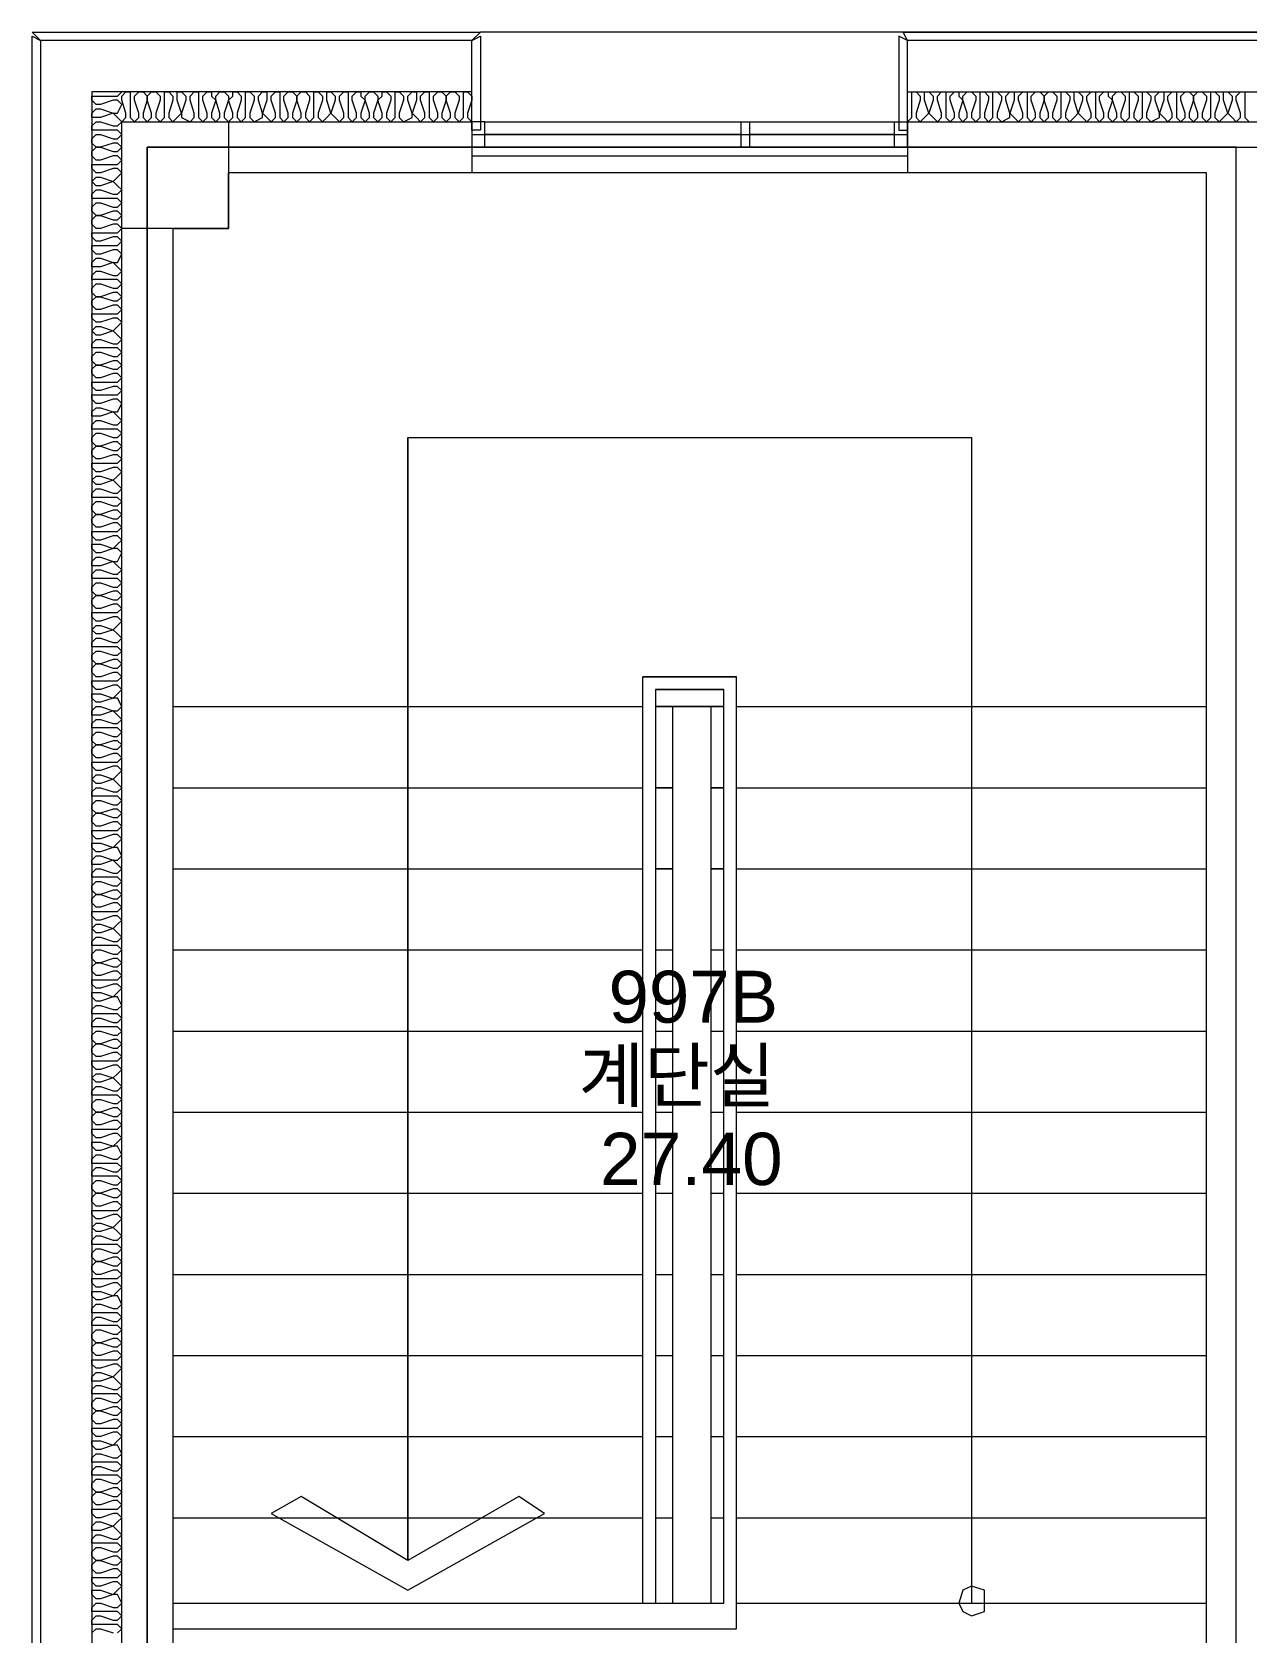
# Model space of a CAD drawing. Header units: millimetres. Extents: x -4033 to 126988, y -1911 to 106718.
# Drawn here: x 18508 to 22979, y 33507 to 39401 of the extents above; entities that cross this region are included whole.
import ezdxf

# ---------------------------------------------------------------- set-up
doc = ezdxf.new("R2010")
doc.units = ezdxf.units.MM
doc.layers.add('PDF_문자', color=7, linetype='Continuous')
doc.layers.add('PDF_형상', color=7, linetype='Continuous')
doc.styles.add('PDF 맑은고딕Semilight', font='arial.ttf')

msp = doc.modelspace()

# ---------------------------------------------------------------- linework, layer by layer
at = {"layer": 'PDF_형상', "lineweight": 5}
for points in [[(18539.7, 39369.3), (18508.3, 39400.8), (20158.4, 39400.8), (20127, 39369.3)], [(18539.7, 29625.6), (18508.3, 29594.2), (18508.3, 39385), (18539.7, 39369.3)], [(20127, 39369.3), (20158.4, 39385), (20158.4, 39039.3), (20127, 39039.3)], [(21730, 39369.3), (21698.6, 39385), (21698.6, 39039.3), (21730, 39039.3)], [(21730, 39369.3), (21714.3, 39400.8), (23757.3, 39400.8), (23725.9, 39369.3)], [(18932.6, 39149.3), (18916.9, 39102.2), (18916.9, 39086.4), (18932.6, 39070.7), (18948.3, 39086.4), (18948.3, 39102.2)], [(19184.1, 39149.3), (19168.3, 39102.2), (19168.3, 39086.4), (19184.1, 39070.7), (19199.8, 39086.4), (19199.8, 39102.2)], [(19231.2, 39149.3), (19215.5, 39102.2), (19215.5, 39086.4), (19231.2, 39070.7), (19246.9, 39086.4), (19246.9, 39102.2)], [(19482.7, 39149.3), (19466.9, 39102.2), (19466.9, 39086.4), (19482.7, 39070.7), (19498.4, 39086.4), (19498.4, 39102.2)], [(19734.1, 39149.3), (19718.4, 39102.2), (19718.4, 39086.4), (19734.1, 39070.7), (19749.8, 39086.4), (19749.8, 39102.2)], [(19781.2, 39149.3), (19765.5, 39102.2), (19765.5, 39086.4), (19781.2, 39070.7), (19797, 39086.4), (19797, 39102.2)], [(20032.7, 39149.3), (20017, 39102.2), (20017, 39086.4), (20032.7, 39070.7), (20048.4, 39086.4), (20048.4, 39102.2)], [(21934.3, 39149.3), (21918.6, 39102.2), (21918.6, 39086.4), (21934.3, 39070.7), (21950, 39086.4), (21950, 39102.2)], [(22232.9, 39149.3), (22217.2, 39102.2), (22217.2, 39086.4), (22232.9, 39070.7), (22248.6, 39086.4), (22248.6, 39102.2)], [(22484.3, 39149.3), (22468.6, 39102.2), (22468.6, 39086.4), (22484.3, 39070.7), (22500.1, 39086.4), (22500.1, 39102.2)], [(22782.9, 39149.3), (22767.2, 39102.2), (22767.2, 39086.4), (22782.9, 39070.7), (22798.7, 39086.4), (22798.7, 39102.2)], [(18838.3, 38677.8), (18838.3, 39070.7), (19231.2, 39070.7), (19231.2, 38677.8)], [(18838.3, 29625.6), (18838.3, 39070.7), (20127, 39070.7), (20127, 38882.1), (19231.2, 38882.1), (19231.2, 38677.8), (19026.9, 38677.8), (19026.9, 32218.7), (20048.4, 32218.7), (20048.4, 32030.1), (19026.9, 32030.1), (19026.9, 30317.1), (19529.8, 30317.1), (19529.8, 29625.6)], [(18759.7, 38976.4), (18806.9, 38960.7), (18822.6, 38960.7), (18838.3, 38976.4), (18822.6, 38992.2), (18806.9, 38992.2)], [(22940.1, 38976.4), (18932.6, 38976.4), (18932.6, 32124.4), (22940.1, 32124.4)], [(67069.7, 29704.2), (67069.7, 27331.1), (64036.6, 27331.1), (64036.6, 20479.1), (22940.1, 20479.1), (22940.1, 24470.9), (22940.1, 27016.8), (22940.1, 29704.2), (22940.1, 32124.4), (22940.1, 38976.4), (64445.2, 38976.4), (64445.2, 32517.3), (64445.2, 29704.2), (67038.3, 29704.2)], [(18759.7, 38725), (18806.9, 38709.3), (18822.6, 38709.3), (18838.3, 38725), (18822.6, 38740.7), (18806.9, 38740.7)], [(18759.7, 38426.4), (18806.9, 38410.7), (18822.6, 38410.7), (18838.3, 38426.4), (18822.6, 38442.1), (18806.9, 38442.1)], [(18759.7, 38174.9), (18806.9, 38159.2), (18822.6, 38159.2), (18838.3, 38174.9), (18822.6, 38190.7), (18806.9, 38190.7)], [(18759.7, 37876.3), (18806.9, 37860.6), (18822.6, 37860.6), (18838.3, 37876.3), (18822.6, 37892.1), (18806.9, 37892.1)], [(18759.7, 37624.9), (18806.9, 37609.2), (18822.6, 37609.2), (18838.3, 37624.9), (18822.6, 37640.6), (18806.9, 37640.6)], [(18759.7, 37326.3), (18806.9, 37310.6), (18822.6, 37310.6), (18838.3, 37326.3), (18822.6, 37342), (18806.9, 37342)], [(18759.7, 37074.8), (18806.9, 37059.1), (18822.6, 37059.1), (18838.3, 37074.8), (18822.6, 37090.6), (18806.9, 37090.6)], [(18759.7, 36776.2), (18806.9, 36760.5), (18822.6, 36760.5), (18838.3, 36776.2), (18822.6, 36792), (18806.9, 36792)], [(20865.6, 36619.1), (20802.8, 36619.1)], [(21054.2, 36619.1), (21007.1, 36619.1)], [(18759.7, 36524.8), (18806.9, 36509.1), (18822.6, 36509.1), (18838.3, 36524.8), (18822.6, 36540.5), (18806.9, 36540.5)], [(20865.6, 36320.5), (20802.8, 36320.5)], [(21054.2, 36320.5), (21007.1, 36320.5)], [(18759.7, 36226.2), (18806.9, 36210.5), (18822.6, 36210.5), (18838.3, 36226.2), (18822.6, 36241.9), (18806.9, 36241.9)], [(18759.7, 35974.7), (18806.9, 35959), (18822.6, 35959), (18838.3, 35974.7), (18822.6, 35990.5), (18806.9, 35990.5)], [(18759.7, 35676.1), (18806.9, 35660.4), (18822.6, 35660.4), (18838.3, 35676.1), (18822.6, 35691.9), (18806.9, 35691.9)], [(18759.7, 35424.7), (18806.9, 35409), (18822.6, 35409), (18838.3, 35424.7), (18822.6, 35440.4), (18806.9, 35440.4)], [(18759.7, 35126.1), (18806.9, 35110.4), (18822.6, 35110.4), (18838.3, 35126.1), (18822.6, 35141.8), (18806.9, 35141.8)], [(18759.7, 34874.6), (18806.9, 34858.9), (18822.6, 34858.9), (18838.3, 34874.6), (18822.6, 34890.4), (18806.9, 34890.4)], [(18759.7, 34576), (18806.9, 34560.3), (18822.6, 34560.3), (18838.3, 34576), (18822.6, 34591.8), (18806.9, 34591.8)], [(18759.7, 34324.6), (18806.9, 34308.9), (18822.6, 34308.9), (18838.3, 34324.6), (18822.6, 34340.3), (18806.9, 34340.3)], [(18759.7, 34026), (18806.9, 34010.3), (18822.6, 34010.3), (18838.3, 34026), (18822.6, 34041.7), (18806.9, 34041.7)], [(20394.2, 33947.4), (20299.9, 34010.3), (19891.3, 33774.6), (19498.4, 34010.3), (19388.4, 33947.4), (19891.3, 33664.5)], [(18759.7, 33774.6), (18806.9, 33758.8), (18822.6, 33758.8), (18838.3, 33774.6), (18822.6, 33790.3), (18806.9, 33790.3)], [(21918.6, 33617.4), (21934.3, 33586), (21965.7, 33570.2), (22012.9, 33586), (22012.9, 33617.4), (22012.9, 33664.5), (21965.7, 33680.3), (21934.3, 33664.5)]]:
    msp.add_lwpolyline(points, close=True, dxfattribs=at)
for points in [[(66299.6, 39400.8), (20158.4, 39400.8)], [(20127, 39180.7), (18728.3, 39180.7), (18728.3, 29625.6)], [(18822.6, 33507.4), (18838.3, 33523.1), (18822.6, 33538.8), (18806.9, 33538.8), (18759.7, 33538.8), (18744, 33538.8), (18728.3, 33538.8), (18728.3, 33554.5), (18744, 33570.2), (18759.7, 33570.2), (18806.9, 33554.5), (18822.6, 33554.5), (18838.3, 33570.2), (18822.6, 33586), (18806.9, 33586), (18759.7, 33586), (18744, 33586), (18728.3, 33586), (18728.3, 33601.7), (18744, 33617.4), (18759.7, 33617.4), (18806.9, 33601.7), (18822.6, 33601.7), (18838.3, 33617.4), (18822.6, 33648.8), (18806.9, 33648.8), (18759.7, 33633.1), (18744, 33633.1), (18728.3, 33648.8), (18728.3, 33664.5), (18744, 33664.5), (18759.7, 33664.5), (18806.9, 33648.8), (18822.6, 33664.5), (18838.3, 33680.3), (18822.6, 33696), (18806.9, 33696), (18759.7, 33680.3), (18744, 33680.3), (18728.3, 33696), (18728.3, 33711.7), (18744, 33711.7), (18759.7, 33711.7), (18806.9, 33711.7), (18822.6, 33711.7), (18838.3, 33727.4), (18822.6, 33743.1), (18806.9, 33743.1), (18759.7, 33727.4), (18744, 33727.4), (18728.3, 33743.1), (18728.3, 33758.8), (18744, 33774.6), (18759.7, 33774.6), (18744, 33774.6), (18728.3, 33790.3), (18728.3, 33806), (18744, 33821.7), (18759.7, 33821.7), (18806.9, 33806), (18822.6, 33806), (18838.3, 33821.7), (18822.6, 33837.4), (18806.9, 33837.4), (18759.7, 33837.4), (18744, 33837.4), (18728.3, 33837.4), (18728.3, 33853.1), (18744, 33868.8), (18759.7, 33868.8), (18806.9, 33853.1), (18822.6, 33853.1), (18838.3, 33868.8), (18822.6, 33884.6), (18806.9, 33900.3), (18759.7, 33884.6), (18744, 33884.6), (18728.3, 33884.6), (18728.3, 33900.3), (18744, 33916), (18759.7, 33916), (18806.9, 33900.3), (18822.6, 33916), (18838.3, 33931.7), (18822.6, 33947.4), (18806.9, 33947.4), (18759.7, 33931.7), (18744, 33931.7), (18728.3, 33947.4), (18728.3, 33963.1), (18744, 33963.1), (18759.7, 33963.1), (18806.9, 33963.1), (18822.6, 33963.1), (18838.3, 33978.9), (18822.6, 33994.6), (18806.9, 33994.6), (18759.7, 33978.9), (18744, 33978.9), (18728.3, 33994.6), (18728.3, 34010.3), (18744, 34026), (18759.7, 34026), (18744, 34026), (18728.3, 34041.7), (18728.3, 34057.4), (18744, 34073.1), (18759.7, 34073.1), (18806.9, 34057.4), (18822.6, 34057.4), (18838.3, 34073.1), (18822.6, 34088.9), (18806.9, 34088.9), (18759.7, 34088.9), (18744, 34088.9), (18728.3, 34088.9), (18728.3, 34104.6), (18744, 34120.3), (18759.7, 34120.3), (18806.9, 34104.6), (18822.6, 34104.6), (18838.3, 34120.3), (18822.6, 34136), (18806.9, 34136), (18759.7, 34136), (18744, 34136), (18728.3, 34136), (18728.3, 34151.7), (18744, 34167.4), (18759.7, 34167.4), (18806.9, 34151.7), (18822.6, 34151.7), (18838.3, 34167.4), (18822.6, 34198.9), (18806.9, 34198.9), (18759.7, 34183.2), (18744, 34183.2), (18728.3, 34198.9), (18728.3, 34214.6), (18744, 34214.6), (18759.7, 34214.6), (18806.9, 34198.9), (18822.6, 34214.6), (18838.3, 34230.3), (18822.6, 34246), (18806.9, 34246), (18759.7, 34230.3), (18744, 34230.3), (18728.3, 34246), (18728.3, 34261.7), (18744, 34261.7), (18759.7, 34261.7), (18806.9, 34261.7), (18822.6, 34261.7), (18838.3, 34277.5), (18822.6, 34293.2), (18806.9, 34293.2), (18759.7, 34277.5), (18744, 34277.5), (18728.3, 34293.2), (18728.3, 34308.9), (18744, 34324.6), (18759.7, 34324.6), (18744, 34324.6), (18728.3, 34340.3), (18728.3, 34356), (18744, 34371.7), (18759.7, 34371.7), (18806.9, 34356), (18822.6, 34356), (18838.3, 34371.7), (18822.6, 34387.5), (18806.9, 34387.5), (18759.7, 34387.5), (18744, 34387.5), (18728.3, 34387.5), (18728.3, 34403.2), (18744, 34418.9), (18759.7, 34418.9), (18806.9, 34403.2), (18822.6, 34403.2), (18838.3, 34418.9), (18822.6, 34434.6), (18806.9, 34450.3), (18759.7, 34434.6), (18744, 34434.6), (18728.3, 34434.6), (18728.3, 34450.3), (18744, 34466), (18759.7, 34466), (18806.9, 34450.3), (18822.6, 34466), (18838.3, 34481.8), (18822.6, 34497.5), (18806.9, 34497.5), (18759.7, 34481.8), (18744, 34481.8), (18728.3, 34497.5), (18728.3, 34513.2), (18744, 34513.2), (18759.7, 34513.2), (18806.9, 34513.2), (18822.6, 34513.2), (18838.3, 34528.9), (18822.6, 34544.6), (18806.9, 34544.6), (18759.7, 34528.9), (18744, 34528.9), (18728.3, 34544.6), (18728.3, 34560.3), (18744, 34576), (18759.7, 34576), (18744, 34576), (18728.3, 34591.8), (18728.3, 34607.5), (18744, 34623.2), (18759.7, 34623.2), (18806.9, 34607.5), (18822.6, 34607.5), (18838.3, 34623.2), (18822.6, 34638.9), (18806.9, 34638.9), (18759.7, 34638.9), (18744, 34638.9), (18728.3, 34638.9), (18728.3, 34654.6), (18744, 34670.3), (18759.7, 34670.3), (18806.9, 34654.6), (18822.6, 34654.6), (18838.3, 34670.3), (18822.6, 34686.1), (18806.9, 34686.1), (18759.7, 34686.1), (18744, 34686.1), (18728.3, 34686.1), (18728.3, 34701.8), (18744, 34717.5), (18759.7, 34717.5), (18806.9, 34701.8), (18822.6, 34701.8), (18838.3, 34717.5), (18822.6, 34748.9), (18806.9, 34748.9), (18759.7, 34733.2), (18744, 34733.2), (18728.3, 34748.9), (18728.3, 34764.6), (18744, 34764.6), (18759.7, 34764.6), (18806.9, 34748.9), (18822.6, 34764.6), (18838.3, 34780.4), (18822.6, 34796.1), (18806.9, 34796.1), (18759.7, 34780.4), (18744, 34780.4), (18728.3, 34796.1), (18728.3, 34811.8), (18744, 34811.8), (18759.7, 34811.8), (18806.9, 34811.8), (18822.6, 34811.8), (18838.3, 34827.5), (18822.6, 34843.2), (18806.9, 34843.2), (18759.7, 34827.5), (18744, 34827.5), (18728.3, 34843.2), (18728.3, 34858.9), (18744, 34874.6), (18759.7, 34874.6), (18744, 34874.6), (18728.3, 34890.4), (18728.3, 34906.1), (18744, 34921.8), (18759.7, 34921.8), (18806.9, 34906.1), (18822.6, 34906.1), (18838.3, 34921.8), (18822.6, 34937.5), (18806.9, 34937.5), (18759.7, 34937.5), (18744, 34937.5), (18728.3, 34937.5), (18728.3, 34953.2), (18744, 34968.9), (18759.7, 34968.9), (18806.9, 34953.2), (18822.6, 34953.2), (18838.3, 34968.9), (18822.6, 34984.7), (18806.9, 35000.4), (18759.7, 34984.7), (18744, 34984.7), (18728.3, 35000.4), (18744, 35016.1), (18759.7, 35016.1), (18806.9, 35000.4), (18822.6, 35016.1), (18838.3, 35031.8), (18822.6, 35047.5), (18806.9, 35047.5), (18759.7, 35031.8), (18744, 35031.8), (18728.3, 35047.5), (18728.3, 35063.2), (18744, 35063.2), (18759.7, 35063.2), (18806.9, 35063.2), (18822.6, 35063.2), (18838.3, 35079), (18822.6, 35094.7), (18806.9, 35094.7), (18759.7, 35079), (18744, 35079), (18728.3, 35094.7), (18728.3, 35110.4), (18744, 35126.1), (18759.7, 35126.1), (18744, 35126.1), (18728.3, 35141.8), (18728.3, 35157.5), (18744, 35173.2), (18759.7, 35173.2), (18806.9, 35157.5), (18822.6, 35157.5), (18838.3, 35173.2), (18822.6, 35189), (18806.9, 35189), (18759.7, 35189), (18744, 35189), (18728.3, 35189), (18728.3, 35204.7), (18744, 35220.4), (18759.7, 35220.4), (18806.9, 35204.7), (18822.6, 35204.7), (18838.3, 35220.4), (18822.6, 35236.1), (18806.9, 35236.1), (18759.7, 35236.1), (18744, 35236.1), (18728.3, 35236.1), (18728.3, 35251.8), (18744, 35267.5), (18759.7, 35267.5), (18806.9, 35251.8), (18822.6, 35251.8), (18838.3, 35267.5), (18822.6, 35299), (18806.9, 35299), (18759.7, 35283.3), (18744, 35283.3), (18728.3, 35299), (18728.3, 35314.7), (18744, 35314.7), (18759.7, 35314.7), (18806.9, 35299), (18822.6, 35314.7), (18838.3, 35330.4), (18822.6, 35346.1), (18806.9, 35346.1), (18759.7, 35330.4), (18744, 35330.4), (18728.3, 35346.1), (18728.3, 35361.8), (18744, 35361.8), (18759.7, 35361.8), (18806.9, 35361.8), (18822.6, 35361.8), (18838.3, 35377.5), (18822.6, 35393.3), (18806.9, 35393.3), (18759.7, 35377.5), (18744, 35377.5), (18728.3, 35393.3), (18728.3, 35409), (18744, 35424.7), (18759.7, 35424.7), (18744, 35424.7), (18728.3, 35440.4), (18728.3, 35456.1), (18744, 35471.8), (18759.7, 35471.8), (18806.9, 35456.1), (18822.6, 35456.1), (18838.3, 35471.8), (18822.6, 35487.6), (18806.9, 35487.6), (18759.7, 35487.6), (18744, 35487.6), (18728.3, 35487.6), (18728.3, 35503.3), (18744, 35519), (18759.7, 35519), (18806.9, 35503.3), (18822.6, 35503.3), (18838.3, 35519), (18822.6, 35534.7), (18806.9, 35550.4), (18759.7, 35534.7), (18744, 35534.7), (18728.3, 35550.4), (18744, 35566.1), (18759.7, 35566.1), (18806.9, 35550.4), (18822.6, 35566.1), (18838.3, 35581.9), (18822.6, 35597.6), (18806.9, 35597.6), (18759.7, 35581.9), (18744, 35581.9), (18728.3, 35597.6), (18728.3, 35613.3), (18744, 35613.3), (18759.7, 35613.3), (18806.9, 35613.3), (18822.6, 35613.3), (18838.3, 35629), (18822.6, 35644.7), (18806.9, 35644.7), (18759.7, 35629), (18744, 35629), (18728.3, 35644.7), (18728.3, 35660.4), (18744, 35676.1), (18759.7, 35676.1), (18744, 35676.1), (18728.3, 35691.9), (18728.3, 35707.6), (18744, 35723.3), (18759.7, 35723.3), (18806.9, 35707.6), (18822.6, 35707.6), (18838.3, 35723.3), (18822.6, 35739), (18806.9, 35739), (18759.7, 35739), (18744, 35739), (18728.3, 35739), (18728.3, 35754.7), (18744, 35770.4), (18759.7, 35770.4), (18806.9, 35754.7), (18822.6, 35754.7), (18838.3, 35770.4), (18822.6, 35786.2), (18806.9, 35786.2), (18759.7, 35786.2), (18744, 35786.2), (18728.3, 35786.2), (18728.3, 35801.9), (18744, 35817.6), (18759.7, 35817.6), (18806.9, 35801.9), (18822.6, 35801.9), (18838.3, 35817.6), (18822.6, 35849), (18806.9, 35849), (18759.7, 35833.3), (18744, 35833.3), (18728.3, 35849), (18728.3, 35864.7), (18744, 35864.7), (18759.7, 35864.7), (18806.9, 35849), (18822.6, 35864.7), (18838.3, 35880.5), (18822.6, 35896.2), (18806.9, 35896.2), (18759.7, 35880.5), (18744, 35880.5), (18728.3, 35896.2), (18728.3, 35911.9), (18744, 35911.9), (18759.7, 35911.9), (18806.9, 35911.9), (18822.6, 35911.9), (18838.3, 35927.6), (18822.6, 35943.3), (18806.9, 35943.3), (18759.7, 35927.6), (18744, 35927.6), (18728.3, 35943.3), (18728.3, 35959), (18744, 35974.7), (18759.7, 35974.7), (18744, 35974.7), (18728.3, 35990.5), (18728.3, 36006.2), (18744, 36021.9), (18759.7, 36021.9), (18806.9, 36006.2), (18822.6, 36006.2), (18838.3, 36021.9), (18822.6, 36037.6), (18806.9, 36037.6), (18759.7, 36037.6), (18744, 36037.6), (18728.3, 36037.6), (18728.3, 36053.3), (18744, 36069), (18759.7, 36069), (18806.9, 36053.3), (18822.6, 36053.3), (18838.3, 36069), (18822.6, 36084.8), (18806.9, 36100.5), (18759.7, 36084.8), (18744, 36084.8), (18728.3, 36100.5), (18744, 36116.2), (18759.7, 36116.2), (18806.9, 36100.5), (18822.6, 36116.2), (18838.3, 36131.9), (18822.6, 36147.6), (18806.9, 36147.6), (18759.7, 36131.9), (18744, 36131.9), (18728.3, 36147.6), (18728.3, 36163.3), (18744, 36163.3), (18759.7, 36163.3), (18806.9, 36163.3), (18822.6, 36163.3), (18838.3, 36179.1), (18822.6, 36194.8), (18806.9, 36194.8), (18759.7, 36179.1), (18744, 36179.1), (18728.3, 36194.8), (18728.3, 36210.5), (18744, 36226.2), (18759.7, 36226.2), (18744, 36226.2), (18728.3, 36241.9), (18728.3, 36257.6), (18744, 36273.3), (18759.7, 36273.3), (18806.9, 36257.6), (18822.6, 36257.6), (18838.3, 36273.3), (18822.6, 36289.1), (18806.9, 36289.1), (18759.7, 36289.1), (18744, 36289.1), (18728.3, 36289.1), (18728.3, 36304.8), (18744, 36320.5), (18759.7, 36320.5), (18806.9, 36304.8), (18822.6, 36304.8), (18838.3, 36320.5), (18822.6, 36336.2), (18806.9, 36351.9), (18759.7, 36336.2), (18744, 36336.2), (18728.3, 36336.2), (18728.3, 36351.9), (18744, 36367.6), (18759.7, 36367.6), (18806.9, 36351.9), (18822.6, 36351.9), (18838.3, 36367.6), (18822.6, 36399.1), (18806.9, 36399.1), (18759.7, 36383.4), (18744, 36383.4), (18728.3, 36399.1), (18728.3, 36414.8), (18744, 36414.8), (18759.7, 36414.8), (18806.9, 36399.1), (18822.6, 36414.8), (18838.3, 36430.5), (18822.6, 36446.2), (18806.9, 36446.2), (18759.7, 36430.5), (18744, 36430.5), (18728.3, 36446.2), (18728.3, 36461.9), (18744, 36461.9), (18759.7, 36461.9), (18806.9, 36461.9), (18822.6, 36461.9), (18838.3, 36477.6), (18822.6, 36493.4), (18806.9, 36493.4), (18759.7, 36477.6), (18744, 36477.6), (18728.3, 36493.4), (18728.3, 36509.1), (18744, 36524.8), (18759.7, 36524.8), (18744, 36524.8), (18728.3, 36540.5), (18728.3, 36556.2), (18744, 36571.9), (18759.7, 36571.9), (18806.9, 36556.2), (18822.6, 36556.2), (18838.3, 36571.9), (18822.6, 36587.7), (18806.9, 36587.7), (18759.7, 36587.7), (18744, 36587.7), (18728.3, 36587.7), (18728.3, 36603.4), (18744, 36619.1), (18759.7, 36619.1), (18806.9, 36603.4), (18822.6, 36603.4), (18838.3, 36619.1), (18822.6, 36634.8), (18806.9, 36650.5), (18759.7, 36634.8), (18744, 36634.8), (18728.3, 36650.5), (18744, 36666.2), (18759.7, 36666.2), (18806.9, 36650.5), (18822.6, 36666.2), (18838.3, 36682), (18822.6, 36697.7), (18806.9, 36697.7), (18759.7, 36682), (18744, 36682), (18728.3, 36697.7), (18728.3, 36713.4), (18744, 36713.4), (18759.7, 36713.4), (18806.9, 36713.4), (18822.6, 36713.4), (18838.3, 36729.1), (18822.6, 36744.8), (18806.9, 36744.8), (18759.7, 36729.1), (18744, 36729.1), (18728.3, 36744.8), (18728.3, 36760.5), (18744, 36776.2), (18759.7, 36776.2), (18744, 36776.2), (18728.3, 36792), (18728.3, 36807.7), (18744, 36823.4), (18759.7, 36823.4), (18806.9, 36807.7), (18822.6, 36807.7), (18838.3, 36823.4), (18822.6, 36839.1), (18806.9, 36839.1), (18759.7, 36839.1), (18744, 36839.1), (18728.3, 36839.1), (18728.3, 36854.8), (18744, 36870.5), (18759.7, 36870.5), (18806.9, 36854.8), (18822.6, 36854.8), (18838.3, 36870.5), (18822.6, 36886.3), (18806.9, 36902), (18759.7, 36886.3), (18744, 36886.3), (18728.3, 36886.3), (18728.3, 36902), (18744, 36917.7), (18759.7, 36917.7), (18806.9, 36902), (18822.6, 36902), (18838.3, 36917.7), (18822.6, 36949.1), (18806.9, 36949.1), (18759.7, 36933.4), (18744, 36933.4), (18728.3, 36949.1), (18728.3, 36964.8), (18744, 36964.8), (18759.7, 36964.8), (18806.9, 36949.1), (18822.6, 36964.8), (18838.3, 36980.5), (18822.6, 36996.3), (18806.9, 36996.3), (18759.7, 36980.5), (18744, 36980.5), (18728.3, 36996.3), (18728.3, 37012), (18744, 37012), (18759.7, 37012), (18806.9, 37012), (18822.6, 37012), (18838.3, 37027.7), (18822.6, 37043.4), (18806.9, 37043.4), (18759.7, 37027.7), (18744, 37027.7), (18728.3, 37043.4), (18728.3, 37059.1), (18744, 37074.8), (18759.7, 37074.8), (18744, 37074.8), (18728.3, 37090.6), (18728.3, 37106.3), (18744, 37122), (18759.7, 37122), (18806.9, 37106.3), (18822.6, 37106.3), (18838.3, 37122), (18822.6, 37137.7), (18806.9, 37137.7), (18759.7, 37137.7), (18744, 37137.7), (18728.3, 37137.7), (18728.3, 37153.4), (18744, 37169.1), (18759.7, 37169.1), (18806.9, 37153.4), (18822.6, 37153.4), (18838.3, 37169.1), (18822.6, 37184.9), (18806.9, 37200.6), (18759.7, 37184.9), (18744, 37184.9), (18728.3, 37200.6), (18744, 37216.3), (18759.7, 37216.3), (18806.9, 37200.6), (18822.6, 37216.3), (18838.3, 37232), (18822.6, 37247.7), (18806.9, 37247.7), (18759.7, 37232), (18744, 37232), (18728.3, 37247.7), (18728.3, 37263.4), (18744, 37263.4), (18759.7, 37263.4), (18806.9, 37263.4), (18822.6, 37263.4), (18838.3, 37279.1), (18822.6, 37294.9), (18806.9, 37294.9), (18759.7, 37279.1), (18744, 37279.1), (18728.3, 37294.9), (18728.3, 37310.6), (18744, 37326.3), (18759.7, 37326.3), (18744, 37326.3), (18728.3, 37342), (18728.3, 37357.7), (18744, 37373.4), (18759.7, 37373.4), (18806.9, 37357.7), (18822.6, 37357.7), (18838.3, 37373.4), (18822.6, 37389.2), (18806.9, 37389.2), (18759.7, 37389.2), (18744, 37389.2), (18728.3, 37389.2), (18728.3, 37404.9), (18744, 37420.6), (18759.7, 37420.6), (18806.9, 37404.9), (18822.6, 37404.9), (18838.3, 37420.6), (18822.6, 37436.3), (18806.9, 37452), (18759.7, 37436.3), (18744, 37436.3), (18728.3, 37436.3), (18728.3, 37452), (18744, 37467.7), (18759.7, 37467.7), (18806.9, 37452), (18822.6, 37452), (18838.3, 37483.5), (18822.6, 37499.2), (18806.9, 37499.2), (18759.7, 37483.5), (18744, 37483.5), (18728.3, 37499.2), (18728.3, 37514.9), (18744, 37514.9), (18759.7, 37514.9), (18806.9, 37499.2), (18822.6, 37514.9), (18838.3, 37530.6), (18822.6, 37546.3), (18806.9, 37546.3), (18759.7, 37530.6), (18744, 37530.6), (18728.3, 37546.3), (18728.3, 37562), (18744, 37562), (18759.7, 37562), (18806.9, 37562), (18822.6, 37562), (18838.3, 37577.7), (18822.6, 37593.5), (18806.9, 37593.5), (18759.7, 37577.7), (18744, 37577.7), (18728.3, 37593.5), (18728.3, 37609.2), (18744, 37624.9), (18759.7, 37624.9), (18744, 37624.9), (18728.3, 37640.6), (18728.3, 37656.3), (18744, 37672), (18759.7, 37672), (18806.9, 37656.3), (18822.6, 37656.3), (18838.3, 37672), (18822.6, 37687.8), (18806.9, 37687.8), (18759.7, 37687.8), (18744, 37687.8), (18728.3, 37687.8), (18728.3, 37703.5), (18744, 37719.2), (18759.7, 37719.2), (18806.9, 37703.5), (18822.6, 37703.5), (18838.3, 37719.2), (18822.6, 37734.9), (18806.9, 37750.6), (18759.7, 37734.9), (18744, 37734.9), (18728.3, 37750.6), (18744, 37766.3), (18759.7, 37766.3), (18806.9, 37750.6), (18822.6, 37766.3), (18838.3, 37782), (18822.6, 37797.8), (18806.9, 37797.8), (18759.7, 37782), (18744, 37782), (18728.3, 37797.8), (18728.3, 37813.5), (18744, 37813.5), (18759.7, 37813.5), (18806.9, 37813.5), (18822.6, 37813.5), (18838.3, 37829.2), (18822.6, 37844.9), (18806.9, 37844.9), (18759.7, 37829.2), (18744, 37829.2), (18728.3, 37844.9), (18728.3, 37860.6), (18744, 37876.3), (18759.7, 37876.3), (18744, 37876.3), (18728.3, 37892.1), (18728.3, 37907.8), (18744, 37923.5), (18759.7, 37923.5), (18806.9, 37907.8), (18822.6, 37907.8), (18838.3, 37923.5), (18822.6, 37939.2), (18806.9, 37939.2), (18759.7, 37939.2), (18744, 37939.2), (18728.3, 37939.2), (18728.3, 37954.9), (18744, 37970.6), (18759.7, 37970.6), (18806.9, 37954.9), (18822.6, 37954.9), (18838.3, 37970.6), (18822.6, 37986.4), (18806.9, 38002.1), (18759.7, 37986.4), (18744, 37986.4), (18728.3, 37986.4), (18728.3, 38002.1), (18744, 38017.8), (18759.7, 38017.8), (18806.9, 38002.1), (18822.6, 38002.1), (18838.3, 38033.5), (18822.6, 38049.2), (18806.9, 38049.2), (18759.7, 38033.5), (18744, 38033.5), (18728.3, 38049.2), (18728.3, 38064.9), (18744, 38064.9), (18759.7, 38064.9), (18806.9, 38064.9), (18822.6, 38064.9), (18838.3, 38080.6), (18822.6, 38096.4), (18806.9, 38096.4), (18759.7, 38080.6), (18744, 38080.6), (18728.3, 38096.4), (18728.3, 38112.1), (18744, 38112.1), (18759.7, 38112.1), (18806.9, 38112.1), (18822.6, 38112.1), (18838.3, 38127.8), (18822.6, 38143.5), (18806.9, 38143.5), (18759.7, 38127.8), (18744, 38127.8), (18728.3, 38143.5), (18728.3, 38159.2), (18744, 38174.9), (18759.7, 38174.9), (18744, 38174.9), (18728.3, 38190.7), (18728.3, 38206.4), (18744, 38222.1), (18759.7, 38222.1), (18806.9, 38206.4), (18822.6, 38206.4), (18838.3, 38222.1), (18822.6, 38237.8), (18806.9, 38237.8), (18759.7, 38237.8), (18744, 38237.8), (18728.3, 38237.8), (18728.3, 38253.5), (18744, 38269.2), (18759.7, 38269.2), (18806.9, 38253.5), (18822.6, 38253.5), (18838.3, 38269.2), (18822.6, 38284.9), (18806.9, 38300.7), (18759.7, 38284.9), (18744, 38284.9), (18728.3, 38300.7), (18744, 38316.4), (18759.7, 38316.4), (18806.9, 38300.7), (18822.6, 38316.4), (18838.3, 38332.1), (18822.6, 38347.8), (18806.9, 38347.8), (18759.7, 38332.1), (18744, 38332.1), (18728.3, 38347.8), (18728.3, 38363.5), (18744, 38363.5), (18759.7, 38363.5), (18806.9, 38363.5), (18822.6, 38363.5), (18838.3, 38379.2), (18822.6, 38395), (18806.9, 38395), (18759.7, 38379.2), (18744, 38379.2), (18728.3, 38395), (18728.3, 38410.7), (18744, 38426.4), (18759.7, 38426.4), (18744, 38426.4), (18728.3, 38442.1), (18728.3, 38457.8), (18744, 38473.5), (18759.7, 38473.5), (18806.9, 38457.8), (18822.6, 38457.8), (18838.3, 38473.5), (18822.6, 38489.3), (18806.9, 38489.3), (18759.7, 38489.3), (18744, 38489.3), (18728.3, 38489.3), (18728.3, 38505), (18744, 38520.7), (18759.7, 38520.7), (18806.9, 38505), (18822.6, 38505), (18838.3, 38520.7), (18822.6, 38536.4), (18806.9, 38552.1), (18759.7, 38536.4), (18744, 38536.4), (18728.3, 38536.4), (18728.3, 38552.1), (18744, 38567.8), (18759.7, 38567.8), (18806.9, 38552.1), (18822.6, 38552.1), (18838.3, 38583.5), (18822.6, 38599.3), (18806.9, 38599.3), (18759.7, 38583.5), (18744, 38583.5), (18728.3, 38599.3), (18728.3, 38615), (18744, 38615), (18759.7, 38615), (18806.9, 38615), (18822.6, 38615), (18838.3, 38630.7), (18822.6, 38646.4), (18806.9, 38646.4), (18759.7, 38630.7), (18744, 38630.7), (18728.3, 38646.4), (18728.3, 38662.1), (18744, 38662.1), (18759.7, 38662.1), (18806.9, 38662.1), (18822.6, 38662.1), (18838.3, 38677.8), (18822.6, 38693.6), (18806.9, 38693.6), (18759.7, 38677.8), (18744, 38677.8), (18728.3, 38693.6), (18728.3, 38709.3), (18744, 38725), (18759.7, 38725), (18744, 38725), (18728.3, 38740.7), (18728.3, 38756.4), (18744, 38772.1), (18759.7, 38772.1), (18806.9, 38756.4), (18822.6, 38756.4), (18838.3, 38772.1), (18822.6, 38787.9), (18806.9, 38787.9), (18759.7, 38787.9), (18744, 38787.9), (18728.3, 38787.9), (18728.3, 38803.6), (18744, 38819.3), (18759.7, 38819.3), (18806.9, 38803.6), (18822.6, 38803.6), (18838.3, 38819.3), (18822.6, 38835), (18806.9, 38850.7), (18759.7, 38835), (18744, 38835), (18728.3, 38850.7), (18744, 38866.4), (18759.7, 38866.4), (18806.9, 38850.7), (18822.6, 38866.4), (18838.3, 38882.1), (18822.6, 38897.9), (18806.9, 38897.9), (18759.7, 38882.1), (18744, 38882.1), (18728.3, 38897.9), (18728.3, 38913.6), (18744, 38913.6), (18759.7, 38913.6), (18806.9, 38913.6), (18822.6, 38913.6), (18838.3, 38929.3), (18822.6, 38945), (18806.9, 38945), (18759.7, 38929.3), (18744, 38929.3), (18728.3, 38945), (18728.3, 38960.7), (18744, 38976.4), (18759.7, 38976.4), (18744, 38976.4), (18728.3, 38992.2), (18728.3, 39007.9), (18744, 39023.6), (18759.7, 39023.6), (18806.9, 39007.9), (18822.6, 39007.9), (18838.3, 39023.6), (18822.6, 39039.3), (18806.9, 39039.3), (18759.7, 39039.3), (18744, 39039.3), (18728.3, 39039.3), (18728.3, 39055), (18744, 39070.7), (18759.7, 39070.7), (18806.9, 39055), (18822.6, 39055), (18838.3, 39070.7), (18822.6, 39086.4), (18806.9, 39102.2), (18759.7, 39086.4), (18744, 39086.4), (18728.3, 39086.4), (18728.3, 39102.2), (18744, 39117.9), (18759.7, 39117.9), (18806.9, 39102.2), (18822.6, 39102.2), (18838.3, 39133.6), (18822.6, 39149.3), (18806.9, 39149.3), (18759.7, 39133.6), (18744, 39133.6), (18728.3, 39149.3), (18728.3, 39165), (18744, 39165), (18759.7, 39165), (18806.9, 39165), (18822.6, 39165), (18838.3, 39180.7)], [(18838.3, 39070.7), (18854, 39086.4), (18854, 39102.2), (18838.3, 39149.3), (18838.3, 39165), (18854, 39180.7), (18869.7, 39180.7), (18869.7, 39165), (18869.7, 39149.3), (18869.7, 39102.2), (18869.7, 39086.4), (18885.5, 39070.7), (18901.2, 39086.4), (18901.2, 39102.2), (18885.5, 39149.3), (18885.5, 39165), (18901.2, 39180.7), (18916.9, 39180.7), (18932.6, 39165), (18932.6, 39149.3), (18932.6, 39165), (18948.3, 39180.7), (18964, 39180.7), (18979.8, 39165), (18979.8, 39149.3), (18964, 39102.2), (18964, 39086.4), (18979.8, 39070.7), (18995.5, 39086.4), (18995.5, 39102.2), (18995.5, 39149.3), (18995.5, 39165), (18995.5, 39180.7), (19011.2, 39180.7), (19026.9, 39165), (19026.9, 39149.3), (19011.2, 39102.2), (19011.2, 39086.4), (19026.9, 39070.7), (19042.6, 39086.4), (19058.3, 39102.2), (19042.6, 39149.3), (19042.6, 39165), (19042.6, 39180.7), (19058.3, 39180.7), (19074, 39165), (19074, 39149.3), (19058.3, 39102.2), (19058.3, 39086.4), (19089.8, 39070.7), (19105.5, 39086.4), (19105.5, 39102.2), (19089.8, 39149.3), (19089.8, 39165), (19105.5, 39180.7), (19121.2, 39180.7), (19121.2, 39165), (19121.2, 39149.3), (19121.2, 39102.2), (19121.2, 39086.4), (19136.9, 39070.7), (19152.6, 39086.4), (19152.6, 39102.2), (19136.9, 39149.3), (19136.9, 39165), (19152.6, 39180.7), (19168.3, 39180.7), (19168.3, 39165), (19184.1, 39149.3), (19184.1, 39165), (19199.8, 39180.7), (19215.5, 39180.7), (19231.2, 39165), (19231.2, 39149.3), (19246.9, 39165), (19246.9, 39180.7), (19262.6, 39180.7), (19278.3, 39165), (19278.3, 39149.3), (19262.6, 39102.2), (19262.6, 39086.4), (19278.3, 39070.7), (19294.1, 39086.4), (19294.1, 39102.2), (19294.1, 39149.3), (19294.1, 39165), (19294.1, 39180.7), (19309.8, 39180.7), (19325.5, 39165), (19325.5, 39149.3), (19309.8, 39102.2), (19309.8, 39086.4), (19325.5, 39070.7), (19356.9, 39086.4), (19356.9, 39102.2), (19341.2, 39149.3), (19341.2, 39165), (19356.9, 39180.7), (19372.6, 39180.7), (19372.6, 39165), (19372.6, 39149.3), (19356.9, 39102.2), (19372.6, 39086.4), (19388.4, 39070.7), (19404.1, 39086.4), (19404.1, 39102.2), (19388.4, 39149.3), (19388.4, 39165), (19404.1, 39180.7), (19419.8, 39180.7), (19419.8, 39165), (19419.8, 39149.3), (19419.8, 39102.2), (19419.8, 39086.4), (19435.5, 39070.7), (19451.2, 39086.4), (19451.2, 39102.2), (19435.5, 39149.3), (19435.5, 39165), (19451.2, 39180.7), (19466.9, 39180.7), (19482.7, 39165), (19482.7, 39149.3), (19482.7, 39165), (19498.4, 39180.7), (19514.1, 39180.7), (19529.8, 39165), (19529.8, 39149.3), (19514.1, 39102.2), (19514.1, 39086.4), (19529.8, 39070.7), (19545.5, 39086.4), (19545.5, 39102.2), (19545.5, 39149.3), (19545.5, 39165), (19545.5, 39180.7), (19561.2, 39180.7), (19576.9, 39165), (19576.9, 39149.3), (19561.2, 39102.2), (19561.2, 39086.4), (19576.9, 39070.7), (19592.7, 39086.4), (19608.4, 39102.2), (19592.7, 39149.3), (19592.7, 39165), (19592.7, 39180.7), (19608.4, 39180.7), (19624.1, 39165), (19624.1, 39149.3), (19608.4, 39102.2), (19624.1, 39086.4), (19639.8, 39070.7), (19655.5, 39086.4), (19655.5, 39102.2), (19639.8, 39149.3), (19639.8, 39165), (19655.5, 39180.7), (19671.2, 39180.7), (19671.2, 39165), (19671.2, 39149.3), (19671.2, 39102.2), (19671.2, 39086.4), (19687, 39070.7), (19702.7, 39086.4), (19702.7, 39102.2), (19687, 39149.3), (19687, 39165), (19702.7, 39180.7), (19718.4, 39180.7), (19718.4, 39165), (19734.1, 39149.3), (19734.1, 39165), (19749.8, 39180.7), (19765.5, 39180.7), (19781.2, 39165), (19781.2, 39149.3), (19797, 39165), (19797, 39180.7), (19812.7, 39180.7), (19828.4, 39165), (19828.4, 39149.3), (19812.7, 39102.2), (19812.7, 39086.4), (19828.4, 39070.7), (19844.1, 39086.4), (19844.1, 39102.2), (19844.1, 39149.3), (19844.1, 39165), (19844.1, 39180.7), (19859.8, 39180.7), (19875.5, 39165), (19875.5, 39149.3), (19859.8, 39102.2), (19859.8, 39086.4), (19875.5, 39070.7), (19907, 39086.4), (19907, 39102.2), (19891.3, 39149.3), (19891.3, 39165), (19907, 39180.7), (19922.7, 39180.7), (19922.7, 39165), (19922.7, 39149.3), (19907, 39102.2), (19922.7, 39086.4), (19938.4, 39070.7), (19954.1, 39086.4), (19954.1, 39102.2), (19938.4, 39149.3), (19938.4, 39165), (19954.1, 39180.7), (19969.8, 39180.7), (19969.8, 39165), (19969.8, 39149.3), (19969.8, 39102.2), (19969.8, 39086.4), (19985.6, 39070.7), (20001.3, 39086.4), (20001.3, 39102.2), (19985.6, 39149.3), (19985.6, 39165), (20001.3, 39180.7), (20017, 39180.7), (20032.7, 39165), (20032.7, 39149.3), (20032.7, 39165), (20048.4, 39180.7), (20064.1, 39180.7), (20079.8, 39165), (20079.8, 39149.3), (20064.1, 39102.2), (20064.1, 39086.4), (20079.8, 39070.7), (20095.6, 39086.4), (20095.6, 39102.2), (20095.6, 39149.3), (20095.6, 39165), (20095.6, 39180.7), (20111.3, 39180.7), (20127, 39165), (20127, 39149.3), (20111.3, 39102.2), (20111.3, 39086.4), (20127, 39070.7)], [(21730, 39070.7), (21745.7, 39086.4), (21745.7, 39102.2), (21745.7, 39149.3), (21745.7, 39165), (21745.7, 39180.7), (21761.4, 39180.7), (21777.1, 39165), (21777.1, 39149.3), (21761.4, 39102.2), (21761.4, 39086.4), (21777.1, 39070.7), (21792.9, 39086.4), (21808.6, 39102.2), (21792.9, 39149.3), (21792.9, 39165), (21792.9, 39180.7), (21808.6, 39180.7), (21824.3, 39165), (21824.3, 39149.3), (21808.6, 39102.2), (21824.3, 39086.4), (21840, 39070.7), (21855.7, 39086.4), (21855.7, 39102.2), (21840, 39149.3), (21840, 39165), (21855.7, 39180.7), (21871.4, 39180.7), (21871.4, 39165), (21871.4, 39149.3), (21871.4, 39102.2), (21871.4, 39086.4), (21887.1, 39070.7), (21902.9, 39086.4), (21902.9, 39102.2), (21887.1, 39149.3), (21887.1, 39165), (21902.9, 39180.7), (21918.6, 39180.7), (21918.6, 39165), (21934.3, 39149.3), (21934.3, 39165), (21950, 39180.7), (21965.7, 39180.7), (21981.4, 39165), (21981.4, 39149.3), (21965.7, 39102.2), (21965.7, 39086.4), (21981.4, 39070.7), (21997.2, 39086.4), (21997.2, 39102.2), (21997.2, 39149.3), (21997.2, 39165), (21997.2, 39180.7), (22012.9, 39180.7), (22028.6, 39165), (22028.6, 39149.3), (22012.9, 39102.2), (22012.9, 39086.4), (22028.6, 39070.7), (22044.3, 39086.4), (22044.3, 39102.2), (22044.3, 39149.3), (22044.3, 39165), (22044.3, 39180.7), (22060, 39180.7), (22075.7, 39165), (22075.7, 39149.3), (22060, 39102.2), (22060, 39086.4), (22075.7, 39070.7), (22107.2, 39086.4), (22107.2, 39102.2), (22091.5, 39149.3), (22091.5, 39165), (22107.2, 39180.7), (22122.9, 39180.7), (22122.9, 39165), (22122.9, 39149.3), (22107.2, 39102.2), (22122.9, 39086.4), (22138.6, 39070.7), (22154.3, 39086.4), (22154.3, 39102.2), (22138.6, 39149.3), (22138.6, 39165), (22154.3, 39180.7), (22170, 39180.7), (22170, 39165), (22170, 39149.3), (22170, 39102.2), (22170, 39086.4), (22185.7, 39070.7), (22201.5, 39086.4), (22201.5, 39102.2), (22185.7, 39149.3), (22185.7, 39165), (22201.5, 39180.7), (22217.2, 39180.7), (22232.9, 39165), (22232.9, 39149.3), (22232.9, 39165), (22248.6, 39180.7), (22264.3, 39180.7), (22280, 39165), (22280, 39149.3), (22264.3, 39102.2), (22264.3, 39086.4), (22280, 39070.7), (22295.8, 39086.4), (22295.8, 39102.2), (22295.8, 39149.3), (22295.8, 39165), (22295.8, 39180.7), (22311.5, 39180.7), (22327.2, 39165), (22327.2, 39149.3), (22311.5, 39102.2), (22311.5, 39086.4), (22327.2, 39070.7), (22342.9, 39086.4), (22358.6, 39102.2), (22342.9, 39149.3), (22342.9, 39165), (22342.9, 39180.7), (22358.6, 39180.7), (22374.3, 39165), (22374.3, 39149.3), (22358.6, 39102.2), (22374.3, 39086.4), (22390, 39070.7), (22405.8, 39086.4), (22405.8, 39102.2), (22390, 39149.3), (22390, 39165), (22405.8, 39180.7), (22421.5, 39180.7), (22421.5, 39165), (22421.5, 39149.3), (22421.5, 39102.2), (22421.5, 39086.4), (22437.2, 39070.7), (22452.9, 39086.4), (22452.9, 39102.2), (22437.2, 39149.3), (22437.2, 39165), (22452.9, 39180.7), (22468.6, 39180.7), (22468.6, 39165), (22484.3, 39149.3), (22484.3, 39165), (22500.1, 39180.7), (22515.8, 39180.7), (22531.5, 39165), (22531.5, 39149.3), (22515.8, 39102.2), (22515.8, 39086.4), (22531.5, 39070.7), (22547.2, 39086.4), (22547.2, 39102.2), (22547.2, 39149.3), (22547.2, 39165), (22547.2, 39180.7), (22562.9, 39180.7), (22578.6, 39165), (22578.6, 39149.3), (22562.9, 39102.2), (22562.9, 39086.4), (22578.6, 39070.7), (22594.4, 39086.4), (22594.4, 39102.2), (22594.4, 39149.3), (22594.4, 39165), (22594.4, 39180.7), (22610.1, 39180.7), (22625.8, 39165), (22625.8, 39149.3), (22610.1, 39102.2), (22610.1, 39086.4), (22625.8, 39070.7), (22657.2, 39086.4), (22657.2, 39102.2), (22641.5, 39149.3), (22641.5, 39165), (22657.2, 39180.7), (22672.9, 39180.7), (22672.9, 39165), (22672.9, 39149.3), (22657.2, 39102.2), (22672.9, 39086.4), (22688.6, 39070.7), (22704.4, 39086.4), (22704.4, 39102.2), (22688.6, 39149.3), (22688.6, 39165), (22704.4, 39180.7), (22720.1, 39180.7), (22720.1, 39165), (22720.1, 39149.3), (22720.1, 39102.2), (22720.1, 39086.4), (22735.8, 39070.7), (22751.5, 39086.4), (22751.5, 39102.2), (22735.8, 39149.3), (22735.8, 39165), (22751.5, 39180.7), (22767.2, 39180.7), (22782.9, 39165), (22782.9, 39149.3), (22782.9, 39165), (22798.7, 39180.7), (22814.4, 39180.7), (22830.1, 39165), (22830.1, 39149.3), (22814.4, 39102.2), (22814.4, 39086.4), (22830.1, 39070.7), (22845.8, 39086.4), (22845.8, 39102.2), (22845.8, 39149.3), (22845.8, 39165), (22845.8, 39180.7), (22861.5, 39180.7), (22877.2, 39165), (22877.2, 39149.3), (22861.5, 39102.2), (22861.5, 39086.4), (22877.2, 39070.7), (22893, 39086.4), (22908.7, 39102.2), (22893, 39149.3), (22893, 39165), (22893, 39180.7), (22908.7, 39180.7), (22924.4, 39165), (22924.4, 39149.3), (22908.7, 39102.2), (22924.4, 39086.4), (22940.1, 39070.7), (22955.8, 39086.4), (22955.8, 39102.2), (22940.1, 39149.3), (22940.1, 39165), (22955.8, 39180.7), (22971.5, 39180.7), (22971.5, 39165), (22971.5, 39149.3), (22971.5, 39102.2), (22971.5, 39086.4), (22987.2, 39070.7)], [(21730, 39180.7), (23725.9, 39180.7)], [(18838.3, 32030.1), (18838.3, 30317.1), (18838.3, 32030.1), (18838.3, 38379.2), (18838.3, 39070.7), (19529.8, 39070.7), (20127, 39070.7), (20127, 38976.4), (20174.1, 38976.4), (21117.1, 38976.4), (21148.5, 38976.4), (21682.8, 38976.4), (21682.8, 39070.7)], [(20174.1, 39070.7), (20127, 39070.7), (20127, 38882.1), (19231.2, 38882.1)], [(20127, 39023.6), (21730, 39023.6)], [(20174.1, 38976.4), (20174.1, 39070.7), (21117.1, 39070.7), (21148.5, 39070.7), (21682.8, 39070.7), (21730, 39070.7), (21730, 38882.1)], [(21117.1, 39023.6), (20174.1, 39023.6)], [(21117.1, 39070.7), (21117.1, 38976.4)], [(21148.5, 39070.7), (21148.5, 38976.4)], [(21682.8, 39023.6), (21148.5, 39023.6)], [(21682.8, 38976.4), (21730, 38976.4), (21730, 39070.7), (23034.4, 39070.7)], [(41688.9, 20479.1), (37932.9, 20479.1), (34176.8, 20479.1), (30436.5, 20479.1), (26680.4, 20479.1), (22940.1, 20479.1), (22940.1, 24470.9), (18932.6, 24470.9), (18932.6, 32124.4), (18932.6, 38976.4), (22940.1, 38976.4), (64445.2, 38976.4)], [(20127, 38945), (21730, 38945)], [(19026.9, 38677.8), (19231.2, 38677.8), (19231.2, 38882.1)], [(22877.2, 29625.6), (24433.1, 29625.6), (24433.1, 30222.8), (24228.8, 30222.8), (24228.8, 30254.2), (24401.7, 30254.2), (24433.1, 30254.2), (24433.1, 30222.8), (24228.8, 30222.8), (24228.8, 30254.2), (24401.7, 30254.2), (24433.1, 30254.2), (24433.1, 30222.8), (24228.8, 30222.8), (24228.8, 29767.1), (23034.4, 29767.1), (23034.4, 32030.1), (21840, 32030.1), (21840, 32218.7), (22830.1, 32218.7), (22830.1, 38882.1), (21730, 38882.1), (20127, 38882.1)], [(19026.9, 38677.8), (19026.9, 32218.7)], [(19891.3, 37907.8), (19891.3, 33774.6), (19891.3, 37907.8), (21965.7, 37907.8), (21965.7, 33617.4)], [(19026.9, 33523.1), (21101.4, 33523.1), (21101.4, 37027.7), (20755.6, 37027.7)], [(20755.6, 33617.4), (20755.6, 37027.7), (21101.4, 37027.7)], [(19026.9, 33617.4), (21054.2, 33617.4), (21054.2, 36980.5), (20802.8, 36980.5), (21054.2, 36980.5)], [(20802.8, 36980.5), (20802.8, 33617.4)], [(19026.9, 36917.7), (20755.6, 36917.7)], [(20865.6, 36917.7), (20802.8, 36917.7), (20865.6, 36917.7), (21007.1, 36917.7), (21054.2, 36917.7), (21007.1, 36917.7)], [(21007.1, 33617.4), (21007.1, 36917.7), (20865.6, 36917.7), (20865.6, 33617.4)], [(21101.4, 36917.7), (22830.1, 36917.7)], [(19026.9, 36619.1), (20755.6, 36619.1)], [(21101.4, 36619.1), (22830.1, 36619.1)], [(19026.9, 36320.5), (20755.6, 36320.5)], [(21101.4, 36320.5), (22830.1, 36320.5)], [(19026.9, 36021.9), (20755.6, 36021.9)], [(20802.8, 36021.9), (20865.6, 36021.9)], [(21007.1, 36021.9), (21054.2, 36021.9)], [(21101.4, 36021.9), (22830.1, 36021.9)], [(19026.9, 35723.3), (20755.6, 35723.3)], [(20802.8, 35723.3), (20865.6, 35723.3)], [(21007.1, 35723.3), (21054.2, 35723.3)], [(21101.4, 35723.3), (22830.1, 35723.3)], [(19026.9, 35424.7), (20755.6, 35424.7)], [(20802.8, 35424.7), (20865.6, 35424.7)], [(21007.1, 35424.7), (21054.2, 35424.7)], [(21101.4, 35424.7), (22830.1, 35424.7)], [(19026.9, 35126.1), (20755.6, 35126.1)], [(20802.8, 35126.1), (20865.6, 35126.1)], [(21007.1, 35126.1), (21054.2, 35126.1)], [(21101.4, 35126.1), (22830.1, 35126.1)], [(19026.9, 34827.5), (20755.6, 34827.5)], [(20802.8, 34827.5), (20865.6, 34827.5)], [(21007.1, 34827.5), (21054.2, 34827.5)], [(21101.4, 34827.5), (22830.1, 34827.5)], [(19026.9, 34528.9), (20755.6, 34528.9)], [(20802.8, 34528.9), (20865.6, 34528.9)], [(21007.1, 34528.9), (21054.2, 34528.9)], [(21101.4, 34528.9), (22830.1, 34528.9)], [(19026.9, 34230.3), (20755.6, 34230.3)], [(20802.8, 34230.3), (20865.6, 34230.3)], [(21007.1, 34230.3), (21054.2, 34230.3)], [(21101.4, 34230.3), (22830.1, 34230.3)], [(20299.9, 34010.3), (19891.3, 33774.6), (19498.4, 34010.3), (19388.4, 33947.4), (19891.3, 33664.5)], [(19026.9, 33931.7), (20755.6, 33931.7)], [(20802.8, 33931.7), (20865.6, 33931.7)], [(21007.1, 33931.7), (21054.2, 33931.7)], [(21101.4, 33931.7), (22830.1, 33931.7)], [(21101.4, 33617.4), (22830.1, 33617.4)], [(18728.3, 33507.4), (18744, 33523.1), (18759.7, 33523.1), (18806.9, 33507.4)]]:
    msp.add_lwpolyline(points, dxfattribs=at)

# ---------------------------------------------------------------- texts
at = {"layer": 'PDF_문자', "attachment_point": 4, "style": 'PDF 맑은고딕Semilight'}
for s, insert, char_height in [('997B', (20630, 35848.2), 191.24), ('계단실', (20519.9, 35549.5), 192.36), ('27.40', (20598.4, 35251.1), 192.36)]:
    msp.add_mtext(s, dxfattribs=dict(at, insert=insert, char_height=char_height))

doc.saveas('drawing.dxf')
